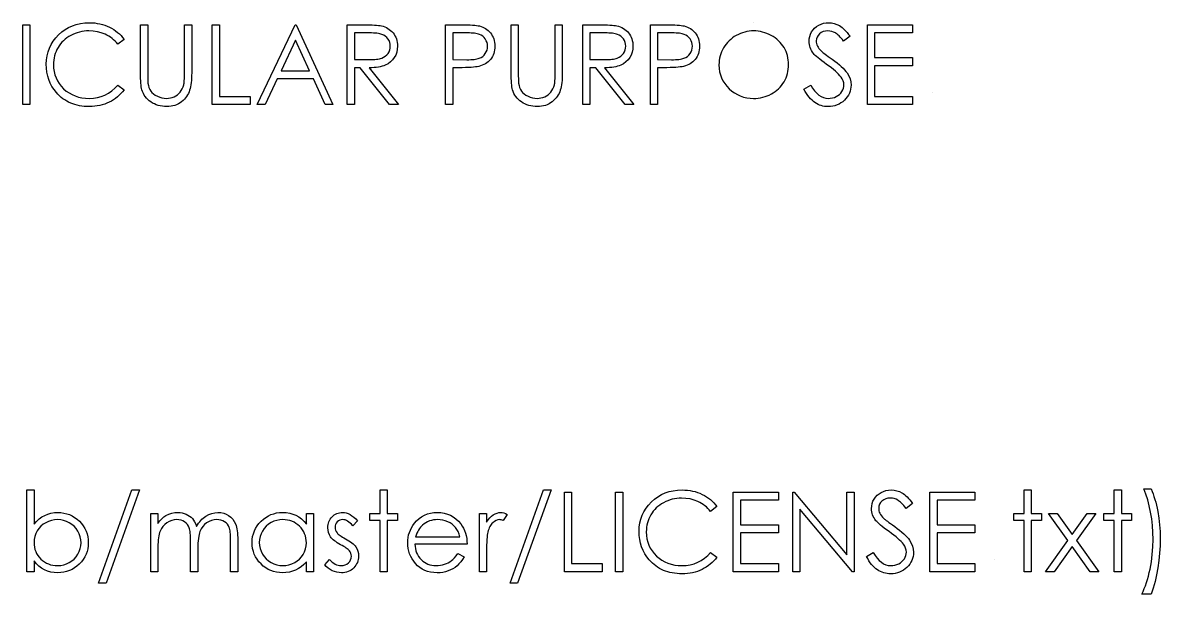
# Model space of a CAD drawing. Header units: millimetres. Extents: x 25 to 318, y 0 to 139.
# Drawn here: x 268.09 to 317.95, y 86.54 to 111.61 of the extents above; entities that cross this region are included whole.
import ezdxf

# ---------------------------------------------------------------- set-up
doc = ezdxf.new("R2010")
doc.units = ezdxf.units.MM

msp = doc.modelspace()

# ---------------------------------------------------------------- linework, layer by layer
at = {"color": 7, "linetype": 'Continuous'}
for p, q in [((300.109, 111.613), (300.109, 111.613)), ((307.962, 108.561), (307.962, 108.561)), ((310.699, 88.061), (310.699, 88.061))]:
    msp.add_line(p, q, dxfattribs=at)
at = {"color": 7, "linetype": 'Continuous', "flags": 128}
for points in [[(268.093, 111.523), (268.407, 111.523), (268.407, 111.523), (268.407, 108.023), (268.407, 108.023), (268.093, 108.023), (268.093, 108.023), (268.093, 111.523)], [(272.535, 110.881), (272.261, 110.67), (272.261, 110.67), (272.201, 110.74), (272.139, 110.805), (272.073, 110.866), (272.005, 110.923), (271.934, 110.975), (271.86, 111.022), (271.783, 111.066), (271.703, 111.105), (271.536, 111.17), (271.362, 111.217), (271.18, 111.245), (270.989, 111.254), (270.989, 111.254), (270.884, 111.251), (270.78, 111.241), (270.678, 111.226), (270.579, 111.204), (270.481, 111.176), (270.386, 111.142), (270.293, 111.102), (270.201, 111.055), (270.112, 111.003), (270.03, 110.947), (269.952, 110.887), (269.879, 110.822), (269.811, 110.754), (269.749, 110.681), (269.691, 110.603), (269.638, 110.522), (269.591, 110.437), (269.552, 110.349), (269.517, 110.259), (269.489, 110.166), (269.467, 110.071), (269.452, 109.973), (269.442, 109.872), (269.439, 109.769), (269.439, 109.769), (269.446, 109.614), (269.467, 109.467), (269.502, 109.325), (269.551, 109.19), (269.613, 109.061), (269.69, 108.939), (269.781, 108.824), (269.885, 108.715), (270, 108.616), (270.123, 108.53), (270.253, 108.458), (270.389, 108.398), (270.534, 108.352), (270.685, 108.319), (270.844, 108.298), (271.011, 108.292), (271.011, 108.292), (271.194, 108.301), (271.369, 108.329), (271.536, 108.374), (271.697, 108.438), (271.849, 108.52), (271.994, 108.62), (272.131, 108.739), (272.261, 108.875), (272.261, 108.875), (272.535, 108.667), (272.535, 108.667), (272.468, 108.582), (272.397, 108.502), (272.322, 108.427), (272.242, 108.357), (272.159, 108.291), (272.071, 108.23), (271.979, 108.175), (271.884, 108.125), (271.785, 108.08), (271.684, 108.041), (271.579, 108.008), (271.471, 107.981), (271.361, 107.96), (271.248, 107.945), (271.132, 107.936), (271.013, 107.933), (271.013, 107.933), (270.9, 107.935), (270.79, 107.943), (270.683, 107.955), (270.579, 107.972), (270.478, 107.993), (270.381, 108.019), (270.286, 108.05), (270.194, 108.086), (270.105, 108.127), (270.02, 108.172), (269.937, 108.223), (269.857, 108.277), (269.781, 108.337), (269.707, 108.402), (269.636, 108.471), (269.569, 108.545), (269.569, 108.545), (269.465, 108.678), (269.375, 108.817), (269.298, 108.963), (269.236, 109.116), (269.188, 109.275), (269.153, 109.441), (269.132, 109.614), (269.125, 109.793), (269.125, 109.793), (269.134, 109.982), (269.159, 110.163), (269.201, 110.336), (269.26, 110.501), (269.335, 110.659), (269.427, 110.81), (269.536, 110.952), (269.662, 111.088), (269.801, 111.211), (269.948, 111.317), (270.103, 111.407), (270.267, 111.482), (270.44, 111.539), (270.621, 111.58), (270.811, 111.604), (271.008, 111.613), (271.008, 111.613), (271.129, 111.61), (271.247, 111.601), (271.361, 111.585), (271.473, 111.564), (271.581, 111.538), (271.687, 111.504), (271.79, 111.465), (271.89, 111.42), (271.986, 111.369), (272.078, 111.314), (272.165, 111.254), (272.248, 111.189), (272.327, 111.119), (272.401, 111.045), (272.47, 110.965), (272.535, 110.881)], [(273.253, 111.523), (273.568, 111.523), (273.568, 111.523), (273.568, 109.426), (273.568, 109.426), (273.568, 109.337), (273.568, 109.257), (273.57, 109.185), (273.571, 109.123), (273.573, 109.069), (273.575, 109.024), (273.578, 108.988), (273.582, 108.96), (273.582, 108.96), (273.599, 108.862), (273.625, 108.772), (273.66, 108.69), (273.703, 108.617), (273.757, 108.551), (273.823, 108.49), (273.903, 108.435), (273.995, 108.385), (274.094, 108.345), (274.193, 108.315), (274.292, 108.298), (274.392, 108.292), (274.392, 108.292), (274.478, 108.297), (274.562, 108.31), (274.644, 108.333), (274.724, 108.365), (274.801, 108.406), (274.87, 108.453), (274.933, 108.507), (274.99, 108.568), (275.04, 108.636), (275.083, 108.712), (275.118, 108.793), (275.147, 108.882), (275.147, 108.882), (275.156, 108.92), (275.163, 108.966), (275.169, 109.021), (275.174, 109.084), (275.178, 109.157), (275.181, 109.238), (275.182, 109.328), (275.183, 109.426), (275.183, 109.426), (275.183, 111.523), (275.183, 111.523), (275.497, 111.523), (275.497, 111.523), (275.497, 109.409), (275.497, 109.409), (275.496, 109.295), (275.491, 109.186), (275.484, 109.082), (275.475, 108.985), (275.462, 108.893), (275.447, 108.807), (275.429, 108.725), (275.408, 108.65), (275.383, 108.58), (275.353, 108.511), (275.317, 108.444), (275.275, 108.38), (275.228, 108.318), (275.175, 108.259), (275.117, 108.202), (275.053, 108.147), (274.985, 108.097), (274.914, 108.054), (274.838, 108.017), (274.759, 107.986), (274.677, 107.963), (274.592, 107.946), (274.502, 107.937), (274.41, 107.933), (274.41, 107.933), (274.309, 107.937), (274.212, 107.946), (274.119, 107.962), (274.029, 107.984), (273.943, 108.012), (273.861, 108.047), (273.782, 108.088), (273.707, 108.135), (273.637, 108.188), (273.573, 108.244), (273.515, 108.305), (273.463, 108.371), (273.417, 108.439), (273.378, 108.513), (273.344, 108.59), (273.316, 108.671), (273.316, 108.671), (273.301, 108.728), (273.288, 108.794), (273.278, 108.871), (273.269, 108.958), (273.263, 109.056), (273.258, 109.163), (273.254, 109.281), (273.253, 109.409), (273.253, 109.409), (273.253, 111.523)], [(276.394, 111.523), (276.709, 111.523), (276.709, 111.523), (276.709, 108.382), (276.709, 108.382), (278.055, 108.382), (278.055, 108.382), (278.055, 108.023), (278.055, 108.023), (276.394, 108.023), (276.394, 108.023), (276.394, 111.523)], [(280.074, 111.523), (281.689, 108.023), (281.689, 108.023), (281.348, 108.023), (281.348, 108.023), (280.83, 109.145), (280.83, 109.145), (279.244, 109.145), (279.244, 109.145), (278.712, 108.023), (278.712, 108.023), (278.369, 108.023), (278.369, 108.023), (280.029, 111.523), (280.029, 111.523), (280.074, 111.523)], [(282.317, 111.523), (283.018, 111.523), (283.018, 111.523), (283.158, 111.522), (283.287, 111.52), (283.404, 111.516), (283.509, 111.511), (283.602, 111.504), (283.683, 111.496), (283.753, 111.486), (283.811, 111.475), (283.811, 111.475), (283.887, 111.455), (283.96, 111.429), (284.03, 111.398), (284.095, 111.362), (284.157, 111.321), (284.215, 111.275), (284.269, 111.224), (284.32, 111.167), (284.366, 111.106), (284.406, 111.042), (284.44, 110.975), (284.467, 110.904), (284.489, 110.829), (284.504, 110.752), (284.513, 110.671), (284.516, 110.587), (284.516, 110.587), (284.508, 110.447), (284.482, 110.317), (284.438, 110.195), (284.378, 110.081), (284.302, 109.979), (284.211, 109.89), (284.104, 109.814), (283.983, 109.752), (283.916, 109.726), (283.843, 109.703), (283.764, 109.684), (283.678, 109.668), (283.587, 109.655), (283.489, 109.646), (283.385, 109.64), (283.275, 109.638), (283.275, 109.638), (284.561, 108.023), (284.561, 108.023), (284.173, 108.023), (284.173, 108.023), (282.887, 109.638), (282.887, 109.638), (282.632, 109.638), (282.632, 109.638), (282.632, 108.023), (282.632, 108.023), (282.318, 108.023), (282.318, 108.023), (282.318, 111.523)], [(286.625, 111.523), (287.312, 111.523), (287.312, 111.523), (287.453, 111.522), (287.583, 111.519), (287.701, 111.515), (287.807, 111.51), (287.9, 111.503), (287.982, 111.493), (288.051, 111.483), (288.109, 111.47), (288.109, 111.47), (288.181, 111.449), (288.25, 111.423), (288.315, 111.392), (288.377, 111.357), (288.436, 111.316), (288.491, 111.27), (288.543, 111.22), (288.591, 111.165), (288.635, 111.105), (288.673, 111.042), (288.705, 110.975), (288.732, 110.905), (288.752, 110.829), (288.767, 110.752), (288.776, 110.67), (288.779, 110.584), (288.779, 110.584), (288.776, 110.498), (288.767, 110.416), (288.753, 110.337), (288.733, 110.263), (288.706, 110.192), (288.675, 110.126), (288.637, 110.062), (288.593, 110.004), (288.545, 109.949), (288.492, 109.898), (288.434, 109.853), (288.372, 109.812), (288.306, 109.776), (288.235, 109.745), (288.16, 109.718), (288.081, 109.696), (288.081, 109.696), (288.015, 109.682), (287.936, 109.671), (287.844, 109.661), (287.739, 109.653), (287.621, 109.647), (287.49, 109.642), (287.347, 109.639), (287.19, 109.638), (287.19, 109.638), (286.939, 109.638), (286.939, 109.638), (286.939, 108.023), (286.939, 108.023), (286.625, 108.023), (286.625, 108.023), (286.625, 111.523)], [(289.497, 111.523), (289.811, 111.523), (289.811, 111.523), (289.811, 109.426), (289.811, 109.426), (289.811, 109.337), (289.812, 109.257), (289.813, 109.185), (289.815, 109.123), (289.817, 109.069), (289.819, 109.024), (289.822, 108.988), (289.825, 108.96), (289.825, 108.96), (289.843, 108.862), (289.869, 108.772), (289.904, 108.69), (289.946, 108.617), (290, 108.551), (290.067, 108.49), (290.147, 108.435), (290.239, 108.385), (290.338, 108.345), (290.437, 108.315), (290.536, 108.298), (290.636, 108.292), (290.636, 108.292), (290.721, 108.297), (290.805, 108.31), (290.887, 108.333), (290.968, 108.365), (291.044, 108.406), (291.114, 108.453), (291.177, 108.507), (291.234, 108.568), (291.283, 108.636), (291.327, 108.712), (291.362, 108.793), (291.391, 108.882), (291.391, 108.882), (291.399, 108.92), (291.406, 108.966), (291.412, 109.021), (291.417, 109.084), (291.422, 109.157), (291.424, 109.238), (291.426, 109.328), (291.427, 109.426), (291.427, 109.426), (291.427, 111.523), (291.427, 111.523), (291.741, 111.523), (291.741, 111.523), (291.741, 109.409), (291.741, 109.409), (291.739, 109.295), (291.735, 109.186), (291.728, 109.082), (291.718, 108.985), (291.706, 108.893), (291.691, 108.807), (291.673, 108.725), (291.652, 108.65), (291.627, 108.58), (291.596, 108.511), (291.56, 108.444), (291.519, 108.38), (291.471, 108.318), (291.419, 108.259), (291.361, 108.202), (291.297, 108.147), (291.229, 108.097), (291.157, 108.054), (291.082, 108.017), (291.003, 107.986), (290.921, 107.963), (290.835, 107.946), (290.746, 107.937), (290.653, 107.933), (290.653, 107.933), (290.552, 107.937), (290.455, 107.946), (290.362, 107.962), (290.272, 107.984), (290.186, 108.012), (290.104, 108.047), (290.026, 108.088), (289.951, 108.135), (289.881, 108.188), (289.817, 108.244), (289.759, 108.305), (289.707, 108.371), (289.661, 108.439), (289.621, 108.513), (289.587, 108.59), (289.559, 108.671), (289.559, 108.671), (289.545, 108.728), (289.532, 108.794), (289.522, 108.871), (289.512, 108.958), (289.506, 109.056), (289.501, 109.163), (289.498, 109.281), (289.497, 109.409), (289.497, 109.409), (289.497, 111.523)], [(292.638, 111.523), (293.338, 111.523), (293.338, 111.523), (293.479, 111.522), (293.608, 111.52), (293.724, 111.516), (293.829, 111.511), (293.922, 111.504), (294.004, 111.496), (294.074, 111.486), (294.131, 111.475), (294.131, 111.475), (294.208, 111.455), (294.281, 111.429), (294.35, 111.398), (294.415, 111.362), (294.477, 111.321), (294.535, 111.275), (294.59, 111.224), (294.64, 111.167), (294.687, 111.106), (294.727, 111.042), (294.76, 110.975), (294.788, 110.904), (294.809, 110.829), (294.825, 110.752), (294.834, 110.671), (294.837, 110.587), (294.837, 110.587), (294.828, 110.447), (294.802, 110.317), (294.759, 110.195), (294.699, 110.081), (294.622, 109.979), (294.531, 109.89), (294.424, 109.814), (294.304, 109.752), (294.237, 109.726), (294.164, 109.703), (294.084, 109.684), (293.999, 109.668), (293.907, 109.655), (293.81, 109.646), (293.706, 109.64), (293.596, 109.638), (293.596, 109.638), (294.882, 108.023), (294.882, 108.023), (294.493, 108.023), (294.493, 108.023), (293.207, 109.638), (293.207, 109.638), (292.952, 109.638), (292.952, 109.638), (292.952, 108.023), (292.952, 108.023), (292.638, 108.023), (292.638, 108.023), (292.638, 111.523)], [(295.599, 111.523), (296.286, 111.523), (296.286, 111.523), (296.428, 111.522), (296.557, 111.519), (296.675, 111.515), (296.781, 111.51), (296.874, 111.503), (296.956, 111.493), (297.026, 111.483), (297.083, 111.47), (297.083, 111.47), (297.155, 111.449), (297.224, 111.423), (297.289, 111.392), (297.352, 111.357), (297.41, 111.316), (297.465, 111.27), (297.517, 111.22), (297.566, 111.165), (297.61, 111.105), (297.648, 111.042), (297.68, 110.975), (297.706, 110.905), (297.727, 110.829), (297.742, 110.752), (297.751, 110.67), (297.753, 110.584), (297.753, 110.584), (297.751, 110.498), (297.742, 110.416), (297.727, 110.337), (297.707, 110.263), (297.681, 110.192), (297.649, 110.126), (297.611, 110.062), (297.568, 110.004), (297.519, 109.949), (297.466, 109.898), (297.408, 109.853), (297.347, 109.812), (297.28, 109.776), (297.209, 109.745), (297.134, 109.718), (297.055, 109.696), (297.055, 109.696), (296.989, 109.682), (296.91, 109.671), (296.818, 109.661), (296.713, 109.653), (296.595, 109.647), (296.465, 109.642), (296.321, 109.639), (296.164, 109.638), (296.164, 109.638), (295.914, 109.638), (295.914, 109.638), (295.914, 108.023), (295.914, 108.023), (295.6, 108.023), (295.6, 108.023), (295.6, 111.523)], [(300.124, 111.254), (300.025, 111.251), (299.927, 111.241), (299.83, 111.226), (299.735, 111.204), (299.641, 111.175), (299.548, 111.141), (299.456, 111.1), (299.366, 111.053), (299.279, 111.001), (299.197, 110.944), (299.12, 110.883), (299.048, 110.818), (298.98, 110.749), (298.917, 110.675), (298.86, 110.597), (298.807, 110.514), (298.76, 110.428), (298.719, 110.34), (298.685, 110.249), (298.656, 110.156), (298.634, 110.06), (298.619, 109.962), (298.609, 109.862), (298.606, 109.759), (298.606, 109.759), (298.613, 109.607), (298.634, 109.462), (298.668, 109.323), (298.717, 109.19), (298.78, 109.063), (298.856, 108.941), (298.947, 108.826), (299.051, 108.717), (299.165, 108.617), (299.285, 108.531), (299.411, 108.458), (299.542, 108.399), (299.679, 108.352), (299.822, 108.319), (299.97, 108.298), (300.125, 108.292), (300.125, 108.292), (300.228, 108.295), (300.33, 108.304), (300.43, 108.319), (300.528, 108.341), (300.625, 108.369), (300.718, 108.402), (300.81, 108.441), (300.901, 108.487), (300.988, 108.538), (301.07, 108.594), (301.146, 108.654), (301.218, 108.718), (301.286, 108.787), (301.348, 108.861), (301.405, 108.939), (301.457, 109.021), (301.504, 109.108), (301.545, 109.196), (301.579, 109.286), (301.607, 109.38), (301.629, 109.475), (301.645, 109.572), (301.654, 109.673), (301.657, 109.775), (301.657, 109.775), (301.654, 109.877), (301.645, 109.976), (301.629, 110.073), (301.607, 110.168), (301.579, 110.259), (301.545, 110.349), (301.504, 110.435), (301.457, 110.52), (301.405, 110.602), (301.347, 110.679), (301.284, 110.752), (301.217, 110.82), (301.144, 110.885), (301.066, 110.945), (300.983, 111.001), (300.894, 111.053), (300.803, 111.1), (300.71, 111.141), (300.616, 111.175), (300.521, 111.204), (300.423, 111.226), (300.325, 111.241), (300.226, 111.251), (300.125, 111.254)], [(302.33, 108.698), (302.626, 108.875), (302.626, 108.875), (302.711, 108.739), (302.799, 108.62), (302.89, 108.52), (302.984, 108.438), (303.082, 108.374), (303.183, 108.329), (303.287, 108.301), (303.395, 108.292), (303.395, 108.292), (303.486, 108.297), (303.576, 108.312), (303.662, 108.338), (303.745, 108.373), (303.822, 108.418), (303.89, 108.47), (303.947, 108.528), (303.995, 108.593), (304.032, 108.663), (304.059, 108.735), (304.075, 108.809), (304.08, 108.885), (304.08, 108.885), (304.073, 108.972), (304.049, 109.059), (304.01, 109.144), (303.955, 109.229), (303.955, 109.229), (303.907, 109.288), (303.851, 109.351), (303.785, 109.416), (303.711, 109.485), (303.627, 109.556), (303.536, 109.63), (303.434, 109.707), (303.324, 109.787), (303.324, 109.787), (303.214, 109.866), (303.115, 109.94), (303.027, 110.008), (302.95, 110.071), (302.884, 110.128), (302.828, 110.178), (302.784, 110.224), (302.75, 110.263), (302.75, 110.263), (302.705, 110.325), (302.665, 110.388), (302.631, 110.453), (302.604, 110.52), (302.582, 110.586), (302.567, 110.655), (302.558, 110.725), (302.555, 110.796), (302.555, 110.796), (302.562, 110.907), (302.583, 111.013), (302.617, 111.114), (302.665, 111.21), (302.727, 111.299), (302.799, 111.378), (302.884, 111.446), (302.978, 111.505), (303.081, 111.552), (303.189, 111.586), (303.301, 111.606), (303.417, 111.613), (303.417, 111.613), (303.54, 111.605), (303.66, 111.581), (303.775, 111.541), (303.887, 111.486), (303.942, 111.451), (303.998, 111.409), (304.054, 111.361), (304.112, 111.306), (304.17, 111.245), (304.229, 111.177), (304.289, 111.102), (304.35, 111.02), (304.35, 111.02), (304.066, 110.805), (304.066, 110.805), (304.014, 110.871), (303.964, 110.93), (303.916, 110.984), (303.87, 111.032), (303.827, 111.074), (303.784, 111.111), (303.744, 111.141), (303.706, 111.166), (303.63, 111.205), (303.551, 111.232), (303.468, 111.248), (303.382, 111.254), (303.382, 111.254), (303.274, 111.246), (303.177, 111.221), (303.09, 111.181), (303.013, 111.125), (302.949, 111.058), (302.905, 110.983), (302.878, 110.9), (302.869, 110.811), (302.869, 110.811), (302.872, 110.754), (302.881, 110.699), (302.896, 110.644), (302.918, 110.59), (302.948, 110.536), (302.988, 110.479), (303.038, 110.42), (303.099, 110.358), (303.099, 110.358), (303.123, 110.338), (303.156, 110.311), (303.199, 110.278), (303.253, 110.238), (303.317, 110.191), (303.391, 110.137), (303.475, 110.077), (303.57, 110.01), (303.57, 110.01), (303.684, 109.926), (303.788, 109.846), (303.883, 109.767), (303.968, 109.691), (304.045, 109.617), (304.112, 109.546), (304.17, 109.476), (304.218, 109.409), (304.296, 109.277), (304.35, 109.145), (304.383, 109.013), (304.394, 108.88), (304.394, 108.88), (304.39, 108.786), (304.376, 108.695), (304.354, 108.608), (304.322, 108.523), (304.281, 108.441), (304.23, 108.362), (304.171, 108.287), (304.103, 108.215), (304.028, 108.149), (303.949, 108.092), (303.867, 108.043), (303.78, 108.004), (303.69, 107.973), (303.595, 107.951), (303.497, 107.937), (303.395, 107.933), (303.395, 107.933), (303.315, 107.936), (303.238, 107.944), (303.162, 107.958), (303.088, 107.977), (303.017, 108.002), (302.947, 108.032), (302.879, 108.068), (302.812, 108.109), (302.748, 108.157), (302.684, 108.212), (302.622, 108.275), (302.561, 108.345), (302.501, 108.422), (302.443, 108.507), (302.386, 108.599), (302.33, 108.698)], [(305.112, 111.523), (307.087, 111.523), (307.087, 111.523), (307.087, 111.164), (307.087, 111.164), (305.427, 111.164), (305.427, 111.164), (305.427, 110.087), (305.427, 110.087), (307.087, 110.087), (307.087, 110.087), (307.087, 109.728), (307.087, 109.728), (305.427, 109.728), (305.427, 109.728), (305.427, 108.382), (305.427, 108.382), (307.087, 108.382), (307.087, 108.382), (307.087, 108.023), (307.087, 108.023), (305.112, 108.023), (305.112, 108.023), (305.112, 111.523)], [(280.048, 110.841), (279.414, 109.504), (279.414, 109.504), (280.665, 109.504), (280.665, 109.504), (280.048, 110.841)], [(282.631, 111.164), (282.632, 109.997), (282.632, 109.997), (283.272, 109.992), (283.272, 109.992), (283.362, 109.993), (283.446, 109.997), (283.524, 110.001), (283.596, 110.008), (283.662, 110.018), (283.722, 110.029), (283.776, 110.042), (283.824, 110.058), (283.908, 110.095), (283.983, 110.142), (284.047, 110.2), (284.102, 110.266), (284.146, 110.341), (284.177, 110.419), (284.196, 110.501), (284.202, 110.588), (284.202, 110.588), (284.196, 110.672), (284.177, 110.752), (284.145, 110.829), (284.1, 110.901), (284.046, 110.967), (283.983, 111.022), (283.913, 111.068), (283.835, 111.103), (283.79, 111.117), (283.739, 111.13), (283.681, 111.14), (283.616, 111.149), (283.544, 111.156), (283.465, 111.16), (283.38, 111.163), (283.288, 111.164), (283.288, 111.164), (282.632, 111.164)], [(286.939, 111.164), (286.939, 109.997), (286.939, 109.997), (287.552, 109.99), (287.552, 109.99), (287.642, 109.99), (287.725, 109.994), (287.802, 109.999), (287.874, 110.006), (287.938, 110.015), (287.997, 110.025), (288.049, 110.039), (288.095, 110.053), (288.177, 110.091), (288.25, 110.137), (288.312, 110.195), (288.366, 110.262), (288.41, 110.336), (288.44, 110.414), (288.459, 110.496), (288.465, 110.583), (288.465, 110.583), (288.459, 110.667), (288.44, 110.748), (288.41, 110.825), (288.366, 110.899), (288.313, 110.966), (288.253, 111.022), (288.183, 111.068), (288.107, 111.103), (288.063, 111.117), (288.013, 111.13), (287.957, 111.14), (287.894, 111.149), (287.825, 111.156), (287.75, 111.16), (287.668, 111.163), (287.579, 111.164), (287.579, 111.164), (286.939, 111.164)], [(292.952, 111.164), (292.952, 109.997), (292.952, 109.997), (293.593, 109.992), (293.593, 109.992), (293.683, 109.993), (293.767, 109.997), (293.845, 110.001), (293.917, 110.008), (293.983, 110.018), (294.042, 110.029), (294.096, 110.042), (294.144, 110.058), (294.228, 110.095), (294.303, 110.142), (294.368, 110.2), (294.422, 110.266), (294.467, 110.341), (294.497, 110.419), (294.516, 110.501), (294.523, 110.588), (294.523, 110.588), (294.516, 110.672), (294.497, 110.752), (294.465, 110.829), (294.421, 110.901), (294.366, 110.967), (294.304, 111.022), (294.234, 111.068), (294.155, 111.103), (294.11, 111.117), (294.059, 111.13), (294.001, 111.14), (293.937, 111.149), (293.864, 111.156), (293.786, 111.16), (293.7, 111.163), (293.608, 111.164), (293.608, 111.164), (292.952, 111.164)], [(295.913, 111.164), (295.914, 109.997), (295.914, 109.997), (296.526, 109.99), (296.526, 109.99), (296.616, 109.99), (296.7, 109.994), (296.777, 109.999), (296.848, 110.006), (296.913, 110.015), (296.972, 110.025), (297.024, 110.039), (297.07, 110.053), (297.151, 110.091), (297.224, 110.137), (297.286, 110.195), (297.34, 110.262), (297.384, 110.336), (297.415, 110.414), (297.433, 110.496), (297.439, 110.583), (297.439, 110.583), (297.433, 110.667), (297.415, 110.748), (297.384, 110.825), (297.34, 110.899), (297.287, 110.966), (297.227, 111.022), (297.157, 111.068), (297.081, 111.103), (297.038, 111.117), (296.988, 111.13), (296.931, 111.14), (296.869, 111.149), (296.799, 111.156), (296.724, 111.16), (296.642, 111.163), (296.554, 111.164), (296.554, 111.164), (295.914, 111.164)], [(268.273, 87.523), (268.273, 91.113), (268.273, 91.113), (268.587, 91.113), (268.587, 91.113), (268.587, 89.616), (268.587, 89.616), (268.695, 89.736), (268.81, 89.839), (268.931, 89.927), (269.058, 89.999), (269.192, 90.054), (269.331, 90.094), (269.478, 90.118), (269.63, 90.125), (269.63, 90.125), (269.765, 90.119), (269.896, 90.101), (270.022, 90.071), (270.143, 90.029), (270.258, 89.974), (270.368, 89.907), (270.473, 89.829), (270.574, 89.738), (270.666, 89.638), (270.745, 89.534), (270.812, 89.424), (270.868, 89.309), (270.91, 89.189), (270.94, 89.063), (270.959, 88.933), (270.965, 88.797), (270.965, 88.797), (270.959, 88.663), (270.94, 88.534), (270.91, 88.41), (270.866, 88.291), (270.811, 88.176), (270.743, 88.068), (270.663, 87.963), (270.57, 87.864), (270.469, 87.774), (270.363, 87.695), (270.252, 87.629), (270.136, 87.575), (270.014, 87.532), (269.888, 87.502), (269.756, 87.484), (269.62, 87.478), (269.62, 87.478), (269.465, 87.486), (269.317, 87.509), (269.176, 87.548), (269.043, 87.602), (268.918, 87.674), (268.8, 87.763), (268.69, 87.871), (268.587, 87.996), (268.587, 87.996), (268.587, 87.523), (268.587, 87.523), (268.273, 87.523)], [(273.208, 91.113), (271.745, 87.029), (271.745, 87.029), (271.414, 87.029), (271.414, 87.029), (272.878, 91.113), (272.878, 91.113), (273.209, 91.113)], [(283.753, 91.113), (284.068, 91.113), (284.068, 91.113), (284.068, 90.081), (284.068, 90.081), (284.516, 90.081), (284.516, 90.081), (284.516, 89.766), (284.516, 89.766), (284.068, 89.766), (284.068, 89.766), (284.068, 87.523), (284.068, 87.523), (283.753, 87.523), (283.753, 87.523), (283.753, 89.766), (283.753, 89.766), (283.305, 89.766), (283.305, 89.766), (283.305, 90.081), (283.305, 90.081), (283.753, 90.081), (283.753, 90.081), (283.753, 91.113)], [(291.247, 91.113), (289.783, 87.029), (289.783, 87.029), (289.452, 87.029), (289.452, 87.029), (290.916, 91.113), (290.916, 91.113), (291.247, 91.113)], [(291.83, 91.023), (292.144, 91.023), (292.144, 91.023), (292.144, 87.882), (292.144, 87.882), (293.491, 87.882), (293.491, 87.882), (293.491, 87.523), (293.491, 87.523), (291.83, 87.523), (291.83, 87.523), (291.83, 91.023)], [(294.074, 91.023), (294.388, 91.023), (294.388, 91.023), (294.388, 87.523), (294.388, 87.523), (294.074, 87.523), (294.074, 87.523), (294.074, 91.023)], [(298.516, 90.381), (298.241, 90.17), (298.241, 90.17), (298.182, 90.24), (298.119, 90.305), (298.054, 90.366), (297.986, 90.423), (297.915, 90.475), (297.841, 90.522), (297.764, 90.566), (297.684, 90.605), (297.517, 90.67), (297.343, 90.717), (297.16, 90.745), (296.97, 90.754), (296.97, 90.754), (296.864, 90.751), (296.761, 90.741), (296.659, 90.726), (296.56, 90.704), (296.462, 90.676), (296.367, 90.642), (296.273, 90.602), (296.182, 90.555), (296.093, 90.503), (296.01, 90.447), (295.933, 90.387), (295.86, 90.322), (295.792, 90.254), (295.729, 90.181), (295.672, 90.103), (295.619, 90.022), (295.572, 89.937), (295.532, 89.849), (295.498, 89.759), (295.47, 89.666), (295.448, 89.571), (295.433, 89.473), (295.423, 89.372), (295.42, 89.269), (295.42, 89.269), (295.427, 89.114), (295.448, 88.967), (295.482, 88.825), (295.532, 88.69), (295.594, 88.561), (295.671, 88.439), (295.762, 88.324), (295.866, 88.215), (295.981, 88.116), (296.104, 88.03), (296.233, 87.958), (296.37, 87.898), (296.515, 87.852), (296.666, 87.819), (296.825, 87.798), (296.991, 87.792), (296.991, 87.792), (297.174, 87.801), (297.35, 87.829), (297.517, 87.874), (297.678, 87.938), (297.83, 88.02), (297.975, 88.12), (298.112, 88.239), (298.241, 88.375), (298.241, 88.375), (298.516, 88.167), (298.516, 88.167), (298.449, 88.082), (298.377, 88.002), (298.302, 87.927), (298.223, 87.857), (298.14, 87.791), (298.052, 87.73), (297.96, 87.675), (297.865, 87.625), (297.766, 87.58), (297.664, 87.541), (297.56, 87.508), (297.452, 87.481), (297.342, 87.46), (297.228, 87.445), (297.113, 87.436), (296.993, 87.433), (296.993, 87.433), (296.881, 87.435), (296.77, 87.443), (296.664, 87.455), (296.56, 87.472), (296.459, 87.493), (296.362, 87.519), (296.267, 87.55), (296.175, 87.586), (296.086, 87.627), (296.001, 87.672), (295.918, 87.723), (295.838, 87.777), (295.762, 87.837), (295.688, 87.902), (295.617, 87.971), (295.55, 88.045), (295.55, 88.045), (295.446, 88.178), (295.356, 88.317), (295.279, 88.463), (295.217, 88.616), (295.168, 88.775), (295.134, 88.941), (295.113, 89.114), (295.106, 89.293), (295.106, 89.293), (295.114, 89.482), (295.14, 89.663), (295.182, 89.836), (295.241, 90.001), (295.316, 90.159), (295.408, 90.31), (295.517, 90.452), (295.643, 90.588), (295.782, 90.711), (295.928, 90.817), (296.084, 90.907), (296.248, 90.982), (296.421, 91.039), (296.601, 91.08), (296.791, 91.104), (296.989, 91.113), (296.989, 91.113), (297.11, 91.11), (297.228, 91.101), (297.342, 91.085), (297.453, 91.064), (297.562, 91.038), (297.668, 91.004), (297.771, 90.965), (297.871, 90.92), (297.967, 90.869), (298.058, 90.814), (298.146, 90.754), (298.229, 90.689), (298.307, 90.619), (298.382, 90.545), (298.451, 90.465), (298.516, 90.381)], [(299.234, 91.023), (301.209, 91.023), (301.209, 91.023), (301.209, 90.664), (301.209, 90.664), (299.548, 90.664), (299.548, 90.664), (299.548, 89.587), (299.548, 89.587), (301.209, 89.587), (301.209, 89.587), (301.209, 89.228), (301.209, 89.228), (299.548, 89.228), (299.548, 89.228), (299.548, 87.882), (299.548, 87.882), (301.209, 87.882), (301.209, 87.882), (301.209, 87.523), (301.209, 87.523), (299.234, 87.523), (299.234, 87.523), (299.234, 91.023)], [(301.837, 87.523), (301.837, 91.023), (301.837, 91.023), (301.903, 91.023), (301.903, 91.023), (304.215, 88.268), (304.215, 88.268), (304.215, 91.023), (304.215, 91.023), (304.529, 91.023), (304.529, 91.023), (304.529, 87.523), (304.529, 87.523), (304.458, 87.523), (304.458, 87.523), (302.151, 90.271), (302.151, 90.271), (302.151, 87.523), (302.151, 87.523), (301.837, 87.523)], [(305.067, 88.198), (305.363, 88.375), (305.363, 88.375), (305.448, 88.239), (305.536, 88.12), (305.627, 88.02), (305.722, 87.938), (305.819, 87.874), (305.92, 87.829), (306.025, 87.801), (306.132, 87.792), (306.132, 87.792), (306.224, 87.797), (306.313, 87.812), (306.399, 87.838), (306.482, 87.873), (306.56, 87.918), (306.627, 87.97), (306.684, 88.028), (306.732, 88.093), (306.769, 88.163), (306.796, 88.235), (306.812, 88.309), (306.818, 88.385), (306.818, 88.385), (306.81, 88.472), (306.786, 88.559), (306.747, 88.644), (306.692, 88.729), (306.692, 88.729), (306.644, 88.788), (306.588, 88.851), (306.522, 88.916), (306.448, 88.985), (306.365, 89.056), (306.273, 89.13), (306.171, 89.207), (306.061, 89.287), (306.061, 89.287), (305.951, 89.366), (305.852, 89.44), (305.764, 89.508), (305.687, 89.571), (305.621, 89.628), (305.565, 89.678), (305.521, 89.724), (305.487, 89.763), (305.487, 89.763), (305.442, 89.825), (305.402, 89.888), (305.368, 89.953), (305.341, 90.02), (305.319, 90.086), (305.304, 90.155), (305.295, 90.225), (305.292, 90.296), (305.292, 90.296), (305.299, 90.407), (305.32, 90.513), (305.354, 90.614), (305.403, 90.71), (305.464, 90.799), (305.537, 90.878), (305.621, 90.946), (305.715, 91.005), (305.818, 91.052), (305.926, 91.086), (306.038, 91.106), (306.154, 91.113), (306.154, 91.113), (306.278, 91.105), (306.398, 91.081), (306.513, 91.041), (306.624, 90.986), (306.679, 90.951), (306.735, 90.909), (306.792, 90.861), (306.849, 90.806), (306.907, 90.745), (306.966, 90.677), (307.026, 90.602), (307.087, 90.52), (307.087, 90.52), (306.803, 90.305), (306.803, 90.305), (306.751, 90.371), (306.701, 90.43), (306.653, 90.484), (306.607, 90.532), (306.564, 90.574), (306.522, 90.611), (306.481, 90.641), (306.443, 90.666), (306.367, 90.705), (306.288, 90.732), (306.205, 90.748), (306.119, 90.754), (306.119, 90.754), (306.011, 90.746), (305.914, 90.721), (305.827, 90.681), (305.75, 90.625), (305.687, 90.558), (305.642, 90.483), (305.615, 90.4), (305.606, 90.311), (305.606, 90.311), (305.609, 90.254), (305.619, 90.199), (305.633, 90.144), (305.655, 90.09), (305.685, 90.036), (305.725, 89.979), (305.776, 89.92), (305.837, 89.858), (305.837, 89.858), (305.86, 89.838), (305.893, 89.811), (305.936, 89.778), (305.99, 89.738), (306.054, 89.691), (306.128, 89.637), (306.212, 89.577), (306.307, 89.51), (306.307, 89.51), (306.421, 89.426), (306.525, 89.346), (306.62, 89.267), (306.705, 89.191), (306.782, 89.117), (306.849, 89.046), (306.907, 88.976), (306.956, 88.909), (307.033, 88.777), (307.087, 88.645), (307.12, 88.513), (307.132, 88.38), (307.132, 88.38), (307.127, 88.286), (307.113, 88.195), (307.091, 88.108), (307.059, 88.023), (307.018, 87.941), (306.968, 87.862), (306.909, 87.787), (306.84, 87.715), (306.765, 87.649), (306.686, 87.592), (306.604, 87.543), (306.517, 87.504), (306.427, 87.473), (306.332, 87.451), (306.234, 87.437), (306.132, 87.433), (306.132, 87.433), (306.053, 87.436), (305.975, 87.444), (305.899, 87.458), (305.825, 87.477), (305.754, 87.502), (305.684, 87.532), (305.616, 87.568), (305.549, 87.609), (305.485, 87.657), (305.422, 87.712), (305.359, 87.775), (305.298, 87.845), (305.239, 87.922), (305.18, 88.007), (305.124, 88.099), (305.068, 88.198)], [(307.849, 91.023), (309.824, 91.023), (309.824, 91.023), (309.824, 90.664), (309.824, 90.664), (308.164, 90.664), (308.164, 90.664), (308.164, 89.587), (308.164, 89.587), (309.824, 89.587), (309.824, 89.587), (309.824, 89.228), (309.824, 89.228), (308.164, 89.228), (308.164, 89.228), (308.164, 87.882), (308.164, 87.882), (309.824, 87.882), (309.824, 87.882), (309.824, 87.523), (309.824, 87.523), (307.85, 87.523), (307.85, 87.523), (307.85, 91.023)], [(311.978, 91.113), (312.292, 91.113), (312.292, 91.113), (312.292, 90.081), (312.292, 90.081), (312.741, 90.081), (312.741, 90.081), (312.741, 89.766), (312.741, 89.766), (312.292, 89.766), (312.292, 89.766), (312.292, 87.523), (312.292, 87.523), (311.978, 87.523), (311.978, 87.523), (311.978, 89.766), (311.978, 89.766), (311.529, 89.766), (311.529, 89.766), (311.529, 90.081), (311.529, 90.081), (311.978, 90.081), (311.978, 90.081), (311.978, 91.113)], [(315.926, 91.113), (316.241, 91.113), (316.241, 91.113), (316.241, 90.081), (316.241, 90.081), (316.689, 90.081), (316.689, 90.081), (316.689, 89.766), (316.689, 89.766), (316.241, 89.766), (316.241, 89.766), (316.241, 87.523), (316.241, 87.523), (315.927, 87.523), (315.927, 87.523), (315.927, 89.766), (315.927, 89.766), (315.478, 89.766), (315.478, 89.766), (315.478, 90.081), (315.478, 90.081), (315.927, 90.081), (315.927, 90.081), (315.927, 91.113)], [(317.542, 86.536), (317.138, 86.536), (317.138, 86.536), (317.193, 86.656), (317.245, 86.783), (317.295, 86.913), (317.341, 87.048), (317.385, 87.189), (317.425, 87.334), (317.463, 87.485), (317.498, 87.64), (317.557, 87.958), (317.598, 88.282), (317.623, 88.61), (317.632, 88.943), (317.632, 88.943), (317.625, 89.252), (317.605, 89.554), (317.571, 89.851), (317.524, 90.142), (317.465, 90.422), (317.396, 90.685), (317.317, 90.93), (317.228, 91.158), (317.228, 91.158), (317.542, 91.158), (317.542, 91.158), (317.587, 91.05), (317.63, 90.939), (317.671, 90.822), (317.709, 90.701), (317.745, 90.575), (317.778, 90.444), (317.809, 90.309), (317.837, 90.169), (317.885, 89.881), (317.918, 89.589), (317.939, 89.29), (317.946, 88.985), (317.946, 88.985), (317.939, 88.657), (317.92, 88.334), (317.888, 88.014), (317.842, 87.698), (317.784, 87.39), (317.716, 87.094), (317.634, 86.809), (317.542, 86.536)], [(269.617, 87.792), (269.755, 87.801), (269.887, 87.825), (270.013, 87.866), (270.134, 87.924), (270.246, 87.996), (270.347, 88.082), (270.435, 88.181), (270.511, 88.293), (270.572, 88.414), (270.616, 88.539), (270.642, 88.666), (270.651, 88.797), (270.651, 88.797), (270.642, 88.928), (270.616, 89.056), (270.571, 89.181), (270.509, 89.303), (270.433, 89.417), (270.344, 89.517), (270.244, 89.604), (270.131, 89.677), (270.01, 89.736), (269.885, 89.778), (269.756, 89.803), (269.622, 89.811), (269.622, 89.811), (269.486, 89.803), (269.354, 89.778), (269.225, 89.736), (269.1, 89.677), (268.984, 89.605), (268.881, 89.52), (268.793, 89.424), (268.719, 89.316), (268.661, 89.199), (268.62, 89.076), (268.595, 88.945), (268.587, 88.807), (268.587, 88.807), (268.592, 88.701), (268.606, 88.599), (268.629, 88.502), (268.661, 88.409), (268.703, 88.321), (268.754, 88.237), (268.815, 88.157), (268.884, 88.082), (268.96, 88.014), (269.042, 87.955), (269.127, 87.906), (269.216, 87.865), (269.31, 87.833), (269.408, 87.81), (269.511, 87.796), (269.617, 87.792)], [(273.702, 90.081), (274.016, 90.081), (274.016, 90.081), (274.016, 89.636), (274.016, 89.636), (274.103, 89.751), (274.192, 89.849), (274.281, 89.931), (274.371, 89.996), (274.371, 89.996), (274.498, 90.053), (274.628, 90.093), (274.762, 90.117), (274.898, 90.125), (274.898, 90.125), (274.991, 90.121), (275.081, 90.107), (275.168, 90.084), (275.253, 90.052), (275.334, 90.012), (275.406, 89.966), (275.471, 89.914), (275.528, 89.856), (275.579, 89.789), (275.627, 89.708), (275.672, 89.615), (275.712, 89.508), (275.712, 89.508), (275.754, 89.581), (275.799, 89.65), (275.847, 89.715), (275.897, 89.774), (275.949, 89.83), (276.004, 89.88), (276.061, 89.926), (276.122, 89.968), (276.247, 90.036), (276.377, 90.086), (276.511, 90.116), (276.65, 90.125), (276.65, 90.125), (276.779, 90.117), (276.899, 90.093), (277.012, 90.05), (277.117, 89.992), (277.212, 89.919), (277.294, 89.833), (277.363, 89.734), (277.418, 89.621), (277.441, 89.558), (277.461, 89.487), (277.478, 89.41), (277.492, 89.324), (277.502, 89.232), (277.51, 89.131), (277.515, 89.023), (277.516, 88.908), (277.516, 88.908), (277.516, 87.523), (277.516, 87.523), (277.202, 87.523), (277.202, 87.523), (277.202, 88.91), (277.202, 88.91), (277.201, 89.008), (277.199, 89.098), (277.194, 89.18), (277.187, 89.255), (277.179, 89.321), (277.168, 89.379), (277.157, 89.429), (277.143, 89.471), (277.107, 89.544), (277.062, 89.61), (277.006, 89.668), (276.939, 89.718), (276.864, 89.759), (276.781, 89.788), (276.692, 89.806), (276.596, 89.811), (276.596, 89.811), (276.477, 89.803), (276.364, 89.776), (276.256, 89.733), (276.153, 89.671), (276.059, 89.595), (275.979, 89.508), (275.912, 89.408), (275.859, 89.297), (275.837, 89.234), (275.818, 89.161), (275.803, 89.079), (275.789, 88.986), (275.78, 88.884), (275.772, 88.772), (275.768, 88.65), (275.766, 88.518), (275.766, 88.518), (275.766, 87.523), (275.766, 87.523), (275.452, 87.523), (275.452, 87.523), (275.452, 88.823), (275.452, 88.823), (275.451, 88.934), (275.449, 89.035), (275.444, 89.127), (275.437, 89.21), (275.429, 89.283), (275.419, 89.347), (275.407, 89.403), (275.393, 89.448), (275.359, 89.527), (275.313, 89.597), (275.257, 89.659), (275.189, 89.712), (275.113, 89.755), (275.03, 89.787), (274.94, 89.805), (274.844, 89.811), (274.844, 89.811), (274.73, 89.803), (274.62, 89.777), (274.513, 89.734), (274.411, 89.675), (274.317, 89.6), (274.236, 89.514), (274.168, 89.417), (274.113, 89.307), (274.091, 89.245), (274.071, 89.176), (274.054, 89.099), (274.041, 89.014), (274.03, 88.922), (274.023, 88.822), (274.018, 88.715), (274.016, 88.599), (274.016, 88.599), (274.016, 87.523), (274.016, 87.523), (273.702, 87.523), (273.702, 87.523), (273.702, 90.081)], [(280.837, 90.081), (280.837, 87.523), (280.837, 87.523), (280.523, 87.523), (280.523, 87.523), (280.523, 87.965), (280.523, 87.965), (280.414, 87.848), (280.3, 87.747), (280.178, 87.662), (280.05, 87.595), (279.916, 87.544), (279.777, 87.507), (279.63, 87.485), (279.478, 87.478), (279.478, 87.478), (279.343, 87.484), (279.212, 87.503), (279.087, 87.533), (278.966, 87.575), (278.851, 87.629), (278.74, 87.696), (278.635, 87.775), (278.535, 87.866), (278.443, 87.965), (278.364, 88.07), (278.297, 88.18), (278.242, 88.296), (278.199, 88.416), (278.169, 88.542), (278.151, 88.673), (278.144, 88.809), (278.144, 88.809), (278.151, 88.942), (278.169, 89.071), (278.2, 89.194), (278.243, 89.314), (278.299, 89.427), (278.366, 89.536), (278.446, 89.64), (278.538, 89.739), (278.639, 89.83), (278.746, 89.908), (278.857, 89.975), (278.973, 90.029), (279.094, 90.071), (279.221, 90.102), (279.352, 90.119), (279.488, 90.125), (279.488, 90.125), (279.644, 90.118), (279.793, 90.095), (279.934, 90.055), (280.067, 90.001), (280.192, 89.931), (280.311, 89.841), (280.42, 89.734), (280.523, 89.607), (280.523, 89.607), (280.523, 90.081), (280.523, 90.081), (280.837, 90.081)], [(279.492, 89.811), (279.355, 89.803), (279.223, 89.778), (279.097, 89.737), (278.975, 89.68), (278.863, 89.607), (278.763, 89.521), (278.674, 89.422), (278.598, 89.309), (278.537, 89.189), (278.494, 89.064), (278.467, 88.936), (278.459, 88.805), (278.459, 88.805), (278.468, 88.675), (278.494, 88.547), (278.538, 88.422), (278.599, 88.3), (278.677, 88.187), (278.765, 88.087), (278.866, 88), (278.979, 87.926), (279.1, 87.867), (279.226, 87.826), (279.355, 87.801), (279.489, 87.792), (279.489, 87.792), (279.625, 87.801), (279.758, 87.825), (279.886, 87.866), (280.011, 87.925), (280.127, 87.997), (280.229, 88.081), (280.316, 88.177), (280.389, 88.284), (280.448, 88.401), (280.49, 88.526), (280.514, 88.657), (280.523, 88.796), (280.523, 88.796), (280.518, 88.902), (280.504, 89.004), (280.481, 89.101), (280.448, 89.194), (280.406, 89.282), (280.355, 89.366), (280.295, 89.445), (280.225, 89.52), (280.148, 89.588), (280.068, 89.648), (279.982, 89.698), (279.893, 89.738), (279.799, 89.771), (279.701, 89.793), (279.599, 89.807), (279.492, 89.811)], [(282.766, 89.762), (282.553, 89.542), (282.553, 89.542), (282.497, 89.605), (282.441, 89.66), (282.385, 89.706), (282.33, 89.744), (282.275, 89.774), (282.22, 89.795), (282.165, 89.807), (282.111, 89.811), (282.111, 89.811), (282.045, 89.805), (281.984, 89.785), (281.928, 89.753), (281.877, 89.708), (281.834, 89.654), (281.804, 89.596), (281.785, 89.534), (281.779, 89.467), (281.779, 89.467), (281.785, 89.407), (281.801, 89.349), (281.828, 89.291), (281.866, 89.235), (281.866, 89.235), (281.891, 89.206), (281.921, 89.177), (281.958, 89.145), (282.001, 89.113), (282.05, 89.079), (282.104, 89.045), (282.165, 89.009), (282.231, 88.971), (282.231, 88.971), (282.313, 88.925), (282.387, 88.88), (282.455, 88.834), (282.516, 88.789), (282.57, 88.744), (282.618, 88.7), (282.658, 88.656), (282.692, 88.612), (282.692, 88.612), (282.744, 88.522), (282.782, 88.426), (282.803, 88.324), (282.811, 88.217), (282.811, 88.217), (282.808, 88.141), (282.798, 88.068), (282.781, 87.998), (282.758, 87.932), (282.727, 87.867), (282.691, 87.806), (282.647, 87.748), (282.597, 87.693), (282.541, 87.642), (282.483, 87.599), (282.421, 87.562), (282.356, 87.532), (282.287, 87.508), (282.215, 87.491), (282.14, 87.482), (282.062, 87.478), (282.062, 87.478), (281.956, 87.484), (281.853, 87.501), (281.752, 87.53), (281.653, 87.57), (281.56, 87.62), (281.475, 87.68), (281.398, 87.748), (281.33, 87.824), (281.33, 87.824), (281.539, 88.061), (281.539, 88.061), (281.599, 87.998), (281.66, 87.944), (281.722, 87.897), (281.785, 87.859), (281.848, 87.83), (281.914, 87.809), (281.979, 87.796), (282.045, 87.792), (282.045, 87.792), (282.136, 87.8), (282.219, 87.823), (282.296, 87.861), (282.365, 87.915), (282.423, 87.979), (282.464, 88.049), (282.489, 88.123), (282.497, 88.204), (282.497, 88.204), (282.491, 88.27), (282.475, 88.333), (282.449, 88.392), (282.411, 88.448), (282.411, 88.448), (282.386, 88.474), (282.355, 88.503), (282.316, 88.534), (282.271, 88.566), (282.219, 88.6), (282.16, 88.635), (282.095, 88.672), (282.023, 88.711), (282.023, 88.711), (281.945, 88.755), (281.874, 88.8), (281.809, 88.844), (281.75, 88.887), (281.698, 88.931), (281.654, 88.974), (281.614, 89.018), (281.582, 89.06), (281.582, 89.06), (281.531, 89.15), (281.494, 89.246), (281.472, 89.347), (281.465, 89.454), (281.465, 89.454), (281.468, 89.525), (281.476, 89.593), (281.491, 89.657), (281.511, 89.719), (281.536, 89.777), (281.568, 89.832), (281.605, 89.885), (281.648, 89.934), (281.696, 89.979), (281.746, 90.017), (281.799, 90.05), (281.855, 90.078), (281.915, 90.099), (281.977, 90.114), (282.043, 90.123), (282.111, 90.125), (282.111, 90.125), (282.193, 90.12), (282.274, 90.103), (282.356, 90.074), (282.438, 90.034), (282.519, 89.983), (282.601, 89.921), (282.684, 89.847), (282.766, 89.762)], [(287.154, 88.331), (287.433, 88.184), (287.433, 88.184), (287.364, 88.067), (287.291, 87.962), (287.212, 87.868), (287.128, 87.787), (287.039, 87.716), (286.945, 87.654), (286.845, 87.601), (286.74, 87.557), (286.628, 87.522), (286.51, 87.498), (286.384, 87.483), (286.252, 87.478), (286.252, 87.478), (286.104, 87.484), (285.965, 87.503), (285.835, 87.535), (285.712, 87.579), (285.599, 87.636), (285.493, 87.705), (285.395, 87.787), (285.306, 87.882), (285.226, 87.984), (285.156, 88.09), (285.098, 88.199), (285.05, 88.312), (285.013, 88.428), (284.986, 88.547), (284.971, 88.669), (284.965, 88.795), (284.965, 88.795), (284.97, 88.913), (284.983, 89.028), (285.006, 89.139), (285.039, 89.248), (285.08, 89.353), (285.13, 89.454), (285.191, 89.553), (285.259, 89.649), (285.259, 89.649), (285.357, 89.76), (285.462, 89.858), (285.575, 89.939), (285.696, 90.006), (285.825, 90.058), (285.962, 90.096), (286.106, 90.118), (286.259, 90.125), (286.259, 90.125), (286.416, 90.118), (286.566, 90.094), (286.707, 90.055), (286.839, 90), (286.964, 89.929), (287.08, 89.842), (287.189, 89.74), (287.289, 89.622), (287.289, 89.622), (287.354, 89.53), (287.409, 89.433), (287.457, 89.33), (287.495, 89.222), (287.526, 89.109), (287.549, 88.99), (287.562, 88.865), (287.568, 88.734), (287.568, 88.734), (285.279, 88.734), (285.279, 88.734), (285.285, 88.633), (285.299, 88.537), (285.322, 88.445), (285.353, 88.358), (285.391, 88.276), (285.437, 88.198), (285.492, 88.125), (285.554, 88.056), (285.623, 87.995), (285.695, 87.941), (285.771, 87.895), (285.852, 87.858), (285.936, 87.829), (286.024, 87.809), (286.116, 87.796), (286.212, 87.792), (286.212, 87.792), (286.306, 87.796), (286.398, 87.807), (286.489, 87.826), (286.579, 87.852), (286.665, 87.884), (286.744, 87.922), (286.817, 87.964), (286.883, 88.011), (286.946, 88.068), (287.013, 88.141), (287.082, 88.228), (287.154, 88.331)], [(287.253, 89.049), (287.216, 89.173), (287.171, 89.283), (287.118, 89.381), (287.058, 89.465), (286.989, 89.539), (286.909, 89.606), (286.819, 89.665), (286.719, 89.716), (286.613, 89.758), (286.503, 89.788), (286.39, 89.806), (286.275, 89.811), (286.275, 89.811), (286.181, 89.808), (286.09, 89.797), (286.003, 89.778), (285.919, 89.752), (285.838, 89.717), (285.761, 89.677), (285.687, 89.628), (285.616, 89.572), (285.616, 89.572), (285.567, 89.525), (285.522, 89.473), (285.479, 89.417), (285.44, 89.354), (285.403, 89.286), (285.37, 89.212), (285.339, 89.133), (285.312, 89.049), (285.312, 89.049), (287.253, 89.049)], [(288.106, 90.081), (288.42, 90.081), (288.42, 90.081), (288.42, 89.704), (288.42, 89.704), (288.492, 89.808), (288.565, 89.896), (288.64, 89.968), (288.717, 90.026), (288.797, 90.069), (288.878, 90.101), (288.96, 90.119), (289.044, 90.125), (289.044, 90.125), (289.109, 90.12), (289.177, 90.104), (289.246, 90.076), (289.318, 90.038), (289.318, 90.038), (289.145, 89.766), (289.145, 89.766), (289.099, 89.785), (289.057, 89.8), (289.019, 89.809), (288.984, 89.811), (288.984, 89.811), (288.909, 89.803), (288.835, 89.778), (288.763, 89.736), (288.691, 89.677), (288.657, 89.641), (288.625, 89.6), (288.595, 89.555), (288.567, 89.506), (288.541, 89.451), (288.518, 89.392), (288.496, 89.328), (288.476, 89.26), (288.476, 89.26), (288.463, 89.199), (288.452, 89.124), (288.442, 89.035), (288.434, 88.932), (288.428, 88.816), (288.424, 88.685), (288.421, 88.541), (288.42, 88.382), (288.42, 88.382), (288.42, 87.523), (288.42, 87.523), (288.106, 87.523), (288.106, 87.523), (288.106, 90.081)], [(313.055, 90.081), (313.428, 90.081), (313.428, 90.081), (314.087, 89.158), (314.087, 89.158), (314.745, 90.081), (314.745, 90.081), (315.119, 90.081), (315.119, 90.081), (314.274, 88.896), (314.274, 88.896), (315.253, 87.523), (315.253, 87.523), (314.88, 87.523), (314.88, 87.523), (314.087, 88.634), (314.087, 88.634), (313.294, 87.523), (313.294, 87.523), (312.92, 87.523), (312.92, 87.523), (313.9, 88.896), (313.9, 88.896), (313.055, 90.081)]]:
    msp.add_lwpolyline(points, dxfattribs=at)

doc.saveas('drawing.dxf')
